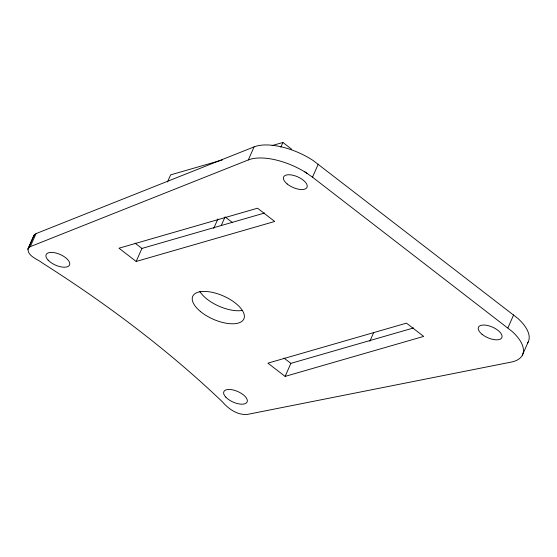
<?xml version="1.0" encoding="UTF-8"?>
<svg xmlns="http://www.w3.org/2000/svg" width="557" height="557" viewBox="0 0 557 557"><rect width="100%" height="100%" fill="white"/><g stroke="black" fill="none" stroke-linecap="round" stroke-linejoin="round"><path stroke-width="0.84" d="M304.839 171.848L312.505 177.189L512.189 331.506A46.37 21.055 23.8 0 1 511.173 362.099L247.754 414.345C237.769 415.494 228.648 409.123 222.452 401.876A715.654 324.898 23.8 0 0 42.304 262.953C37.779 259.151 27.216 256.255 28.087 248.575L33.831 235.541L36.038 233.613L254.069 146.888A47.248 21.451 23.8 0 1 313.347 160.653L517.94 318.465A46.37 21.055 23.8 0 1 527.382 343.321M33.831 235.541L33.629 237.414M27.85 249.466L34.325 234.762M28.087 248.575L30.287 246.647L36.038 233.613M167.49 181.979L170.623 174.87L222.194 159.984M136.166 261.463L274.719 221.47L257.536 208.214L118.975 248.206L136.166 261.463L141.917 248.429L264.617 213.011M213.714 228.412L217.891 218.929M30.287 246.647L248.318 159.929L254.069 146.888M221.226 225.55L224.715 217.655M280.819 147.201L282.907 142.46L291.499 149.088M312.505 177.189L318.249 164.148M285.107 376.4L423.661 336.407L406.478 323.144L267.917 363.143L285.107 376.4L290.858 363.366L413.559 327.948M369.862 341.267L373.691 332.578M507.9 327.92L513.645 314.879M522.382 355.115L528.133 342.082M272.095 145.579L282.907 142.46M225.063 216.861L232.624 222.696M135.038 243.124L141.917 248.429M283.979 358.06L290.858 363.366M248.318 159.929A47.248 21.451 23.8 0 1 307.596 173.687M242.427 310.409A27.947 12.686 23.8 0 1 199.775 291.353M225.78 397.127A12.714 5.772 23.8 0 0 246.25 403.052A12.714 5.772 23.8 0 0 234.413 390.304A12.714 5.772 23.8 0 0 225.78 397.127M48.097 260.105A12.79 5.807 23.8 0 0 68.685 266.065A12.79 5.807 23.8 0 0 56.772 253.24A12.79 5.807 23.8 0 0 48.097 260.105M287.203 183.977A12.79 5.807 23.8 0 0 306.956 187.444A12.79 5.807 23.8 0 0 291.791 175.016A12.79 5.807 23.8 0 0 287.203 183.977M482.028 334.27A12.79 5.807 23.8 0 0 501.78 337.73A12.79 5.807 23.8 0 0 486.616 325.302A12.79 5.807 23.8 0 0 482.028 334.27M200.583 311.614A27.947 12.686 23.8 0 0 243.736 319.189A27.947 12.686 23.8 0 0 210.609 292.021A27.947 12.686 23.8 0 0 200.583 311.614"/></g></svg>
